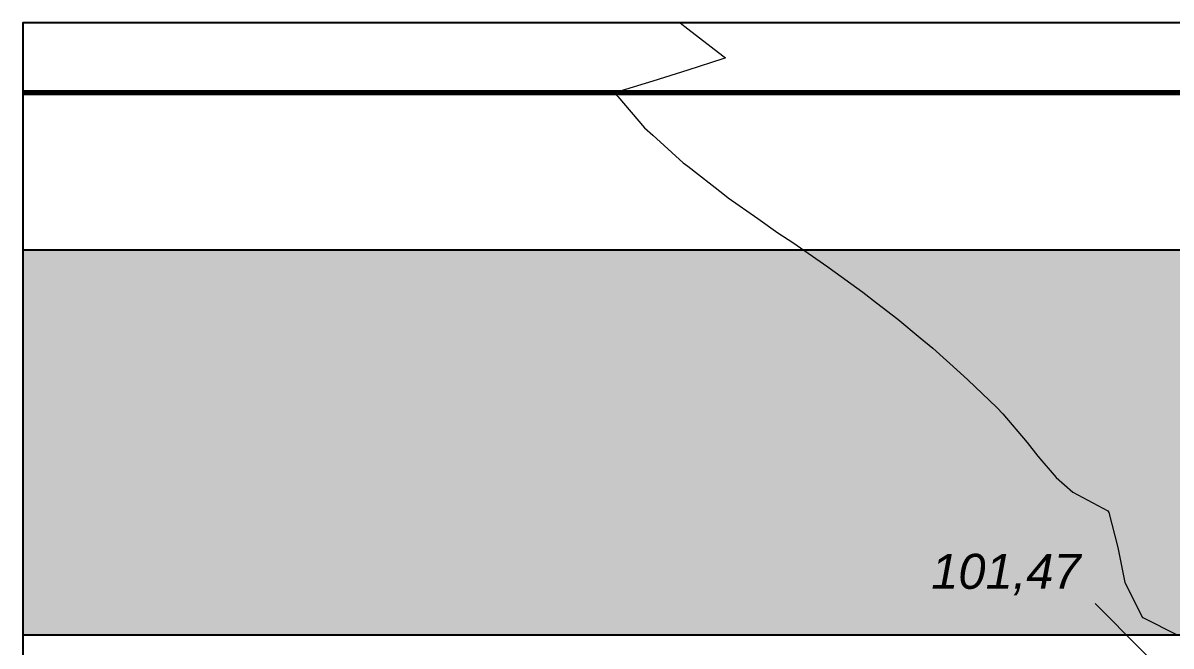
# Model space of a CAD drawing. Header units: metres. Extents: x -3 to 65.4, y -15 to 61.2.
# Drawn here: x -3 to 13.4, y 52.09 to 61 of the extents above; entities that cross this region are included whole.
import ezdxf

# ---------------------------------------------------------------- set-up
doc = ezdxf.new("R2010")
doc.units = ezdxf.units.M
doc.layers.add('A-MASKA', color=7, linetype='Continuous', lineweight=18)
doc.layers.add('Z-MAPA-RAMKA', color=7, linetype='Continuous', lineweight=35)
for name, color, linetype, lineweight, true_color in [('Z-DROGA', 8, 'Continuous', 35, 0x404040), ('Z-MAPA', 8, 'Continuous', 18, 0x5a5a5a), ('Z-RZEDNE', 32, 'Continuous', 18, 0x6b4423)]:
    doc.layers.add(name, color=color, linetype=linetype, lineweight=lineweight, true_color=true_color)
doc.styles.add('PL_ARIAL_I', font='ariali.ttf')

msp = doc.modelspace()

# ---------------------------------------------------------------- hatches: boundary and pattern name
at = {"layer": 'A-MASKA', "true_color": 0xffffff}
msp.add_hatch(color=7, dxfattribs=at).paths.add_polyline_path([(9.897, 52.72), (12.28, 52.72), (12.28, 53.49), (9.897, 53.49)])
at = {"layer": 'Z-DROGA', "true_color": 0xe6e6e6}
msp.add_hatch(color=7, dxfattribs=at).paths.add_polyline_path([(-3, 52.25), (-3, 57.75), (35, 57.75), (35, 52.25)])

# ---------------------------------------------------------------- linework, layer by layer
at = {"layer": 'Z-DROGA', "linetype": 'Continuous', "lineweight": 70, "ltscale": 0.2, "true_color": 0x303030, "flags": 128}
msp.add_lwpolyline([(35, 60), (-3, 60)], dxfattribs=at)
at = {"layer": 'Z-MAPA', "linetype": 'Continuous', "lineweight": 25, "ltscale": 0.2, "flags": 128}
for points in [[(-3, 60), (22, 60), (22, 61)], [(35, 57.75), (-3, 57.75)], [(-3, 52.25), (35, 52.25)]]:
    msp.add_lwpolyline(points, dxfattribs=at)
at = {"layer": 'Z-MAPA-RAMKA', "linetype": 'Continuous', "lineweight": 25, "ltscale": 0.2, "flags": 128}
msp.add_lwpolyline([(-3, -3), (35, -3), (35, 61), (-3, 61)], close=True, dxfattribs=at)
at = {"layer": 'Z-RZEDNE', "linetype": 'Continuous', "lineweight": 18, "ltscale": 0.2, "true_color": 0xa07850, "flags": 128}
msp.add_lwpolyline([(6.392, 61), (6.5, 60.916), (7, 60.529), (7.037, 60.5), (7, 60.488), (6.5, 60.327), (6, 60.169), (5.5, 60.015), (5.452, 60), (5.5, 59.947), (5.883, 59.5), (6, 59.397), (6.435, 59), (6.5, 58.951), (7, 58.562), (7.078, 58.5), (7.5, 58.205), (7.788, 58), (8, 57.859), (8.5, 57.515), (8.521, 57.5), (9, 57.152), (9.198, 57), (9.5, 56.765), (9.82, 56.5), (10, 56.349), (10.39, 56), (10.5, 55.9), (10.915, 55.5), (11, 55.413), (11.35, 55), (11.5, 54.808), (11.762, 54.5), (12, 54.291), (12.5, 54.023), (12.515, 54), (12.646, 53.5), (12.742, 53), (12.999, 52.5), (13, 52.499), (13.5, 52.246)], dxfattribs=at)
at = {"layer": 'Z-RZEDNE', "lineweight": 18, "ltscale": 0.2, "true_color": 0x6b4423}
msp.add_lwpolyline([(15, 50), (12.32, 52.7)], dxfattribs=at)

# ---------------------------------------------------------------- texts
at = {"layer": 'Z-RZEDNE', "true_color": 0x6b4423, "style": 'PL_ARIAL_I'}
msp.add_text('101,47', height=0.5, dxfattribs=at).set_placement((9.977, 52.91))

doc.saveas('drawing.dxf')
